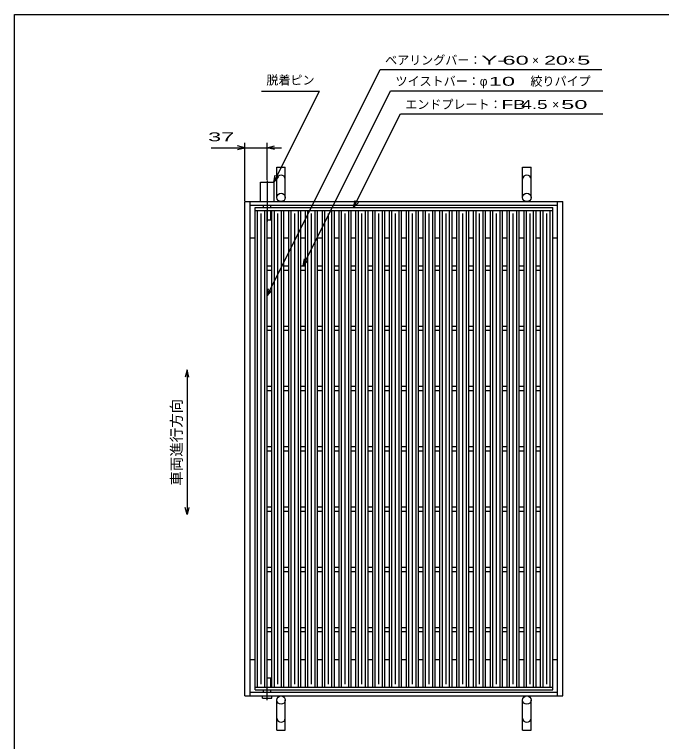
# Model space of a CAD drawing. Units: millimetres, scale not verified. Extents: x -1456 to 1379, y -1028 to 847.
# Drawn here: x -1389 to -315, y -359 to 847 of the extents above; entities that cross this region are included whole.
import ezdxf
from ezdxf.enums import TextEntityAlignment as Align

# ---------------------------------------------------------------- set-up
doc = ezdxf.new("R2010")
doc.units = ezdxf.units.MM
doc.header["$LTSCALE"] = 8
doc.linetypes.add('LONG_DASHED_DOTTED', pattern=[15.25, 12, -1.5, 0.25, -1.5])
for name, color, linetype, lineweight in [('0_2', 150, 'Continuous', 25), ('16', 3, 'Continuous', 25), ('19', 6, 'Continuous', 25), ('22', 2, 'Continuous', 25)]:
    doc.layers.add(name, color=color, linetype=linetype, lineweight=lineweight)
doc.styles.add('ベクトル', font='')
doc.styles.get('ベクトル').set_extended_font_data('ベクトル')

msp = doc.modelspace()

# ---------------------------------------------------------------- linework, layer by layer
at = {"layer": '0_2'}
for p, q in [((-1388.8, -912.8), (-1388.8, 847.2)), ((-1388.8, 847.2), (1379.2, 847.2))]:
    msp.add_line(p, q, dxfattribs=at)
at = {"layer": '0_2', "color": 4}
for p, q in [((-1102.4, 257.466), (-1105.6, 245.466)), ((-1099.2, 245.466), (-1102.4, 257.466)), ((-1102.4, 257.466), (-1102.4, 17.466)), ((-1102.4, 17.466), (-1105.6, 29.466)), ((-1099.2, 29.466), (-1102.4, 17.466))]:
    msp.add_line(p, q, dxfattribs=at)
at = {"layer": '16'}
for p, q in [((-989.4, 526.8), (-495.4, 526.8)), ((-989.4, 522.3), (-989.4, 526.8)), ((-989.4, 522.3), (-495.4, 522.3)), ((-989.4, -268.7), (-989.4, 522.3)), ((-989.4, 522.3), (-969.4, 522.3)), ((-985.4, -268.7), (-985.4, 522.3)), ((-973.4, -268.7), (-973.4, 522.3)), ((-969.4, -268.7), (-969.4, 522.3)), ((-961.5, -268.7), (-961.5, 522.3)), ((-961.5, 522.3), (-941.5, 522.3)), ((-957.5, -268.7), (-957.5, 522.3)), ((-945.5, -268.7), (-945.5, 522.3)), ((-941.5, -268.7), (-941.5, 522.3)), ((-933.6, -268.7), (-933.6, 522.3)), ((-933.6, 522.3), (-913.6, 522.3)), ((-929.6, -268.7), (-929.6, 522.3)), ((-917.6, -268.7), (-917.6, 522.3)), ((-913.6, -268.7), (-913.6, 522.3)), ((-905.7, -268.7), (-905.7, 522.3)), ((-905.7, 522.3), (-885.7, 522.3)), ((-901.7, -268.7), (-901.7, 522.3)), ((-889.7, -268.7), (-889.7, 522.3)), ((-885.7, -268.7), (-885.7, 522.3)), ((-877.8, -268.7), (-877.8, 522.3)), ((-877.8, 522.3), (-857.8, 522.3)), ((-873.8, -268.7), (-873.8, 522.3)), ((-861.8, -268.7), (-861.8, 522.3)), ((-857.8, -268.7), (-857.8, 522.3)), ((-849.9, -268.7), (-849.9, 522.3)), ((-849.9, 522.3), (-829.9, 522.3)), ((-845.9, -268.7), (-845.9, 522.3)), ((-833.9, -268.7), (-833.9, 522.3)), ((-829.9, -268.7), (-829.9, 522.3)), ((-822, -268.7), (-822, 522.3)), ((-822, 522.3), (-802, 522.3)), ((-818, -268.7), (-818, 522.3)), ((-806, -268.7), (-806, 522.3)), ((-802, -268.7), (-802, 522.3)), ((-794.1, -268.7), (-794.1, 522.3)), ((-794.1, 522.3), (-774.1, 522.3)), ((-790.1, -268.7), (-790.1, 522.3)), ((-778.1, -268.7), (-778.1, 522.3)), ((-774.1, -268.7), (-774.1, 522.3)), ((-766.2, -268.7), (-766.2, 522.3)), ((-766.2, 522.3), (-746.2, 522.3)), ((-762.2, -268.7), (-762.2, 522.3)), ((-750.2, -268.7), (-750.2, 522.3)), ((-746.2, -268.7), (-746.2, 522.3)), ((-738.3, -268.7), (-738.3, 522.3)), ((-738.3, 522.3), (-718.3, 522.3)), ((-734.3, -268.7), (-734.3, 522.3)), ((-722.3, -268.7), (-722.3, 522.3)), ((-718.3, -268.7), (-718.3, 522.3)), ((-710.4, -268.7), (-710.4, 522.3)), ((-710.4, 522.3), (-690.4, 522.3)), ((-706.4, -268.7), (-706.4, 522.3)), ((-694.4, -268.7), (-694.4, 522.3)), ((-690.4, -268.7), (-690.4, 522.3)), ((-682.5, -268.7), (-682.5, 522.3)), ((-682.5, 522.3), (-662.5, 522.3)), ((-678.5, -268.7), (-678.5, 522.3)), ((-666.5, -268.7), (-666.5, 522.3)), ((-662.5, -268.7), (-662.5, 522.3)), ((-654.6, -268.7), (-654.6, 522.3)), ((-654.6, 522.3), (-634.6, 522.3)), ((-650.6, -268.7), (-650.6, 522.3)), ((-638.6, -268.7), (-638.6, 522.3)), ((-634.6, -268.7), (-634.6, 522.3)), ((-626.7, -268.7), (-626.7, 522.3)), ((-626.7, 522.3), (-606.7, 522.3)), ((-622.7, -268.7), (-622.7, 522.3)), ((-610.7, -268.7), (-610.7, 522.3)), ((-606.7, -268.7), (-606.7, 522.3)), ((-598.8, -268.7), (-598.8, 522.3)), ((-598.8, 522.3), (-578.8, 522.3)), ((-594.8, -268.7), (-594.8, 522.3)), ((-582.8, -268.7), (-582.8, 522.3)), ((-578.8, -268.7), (-578.8, 522.3)), ((-570.9, -268.7), (-570.9, 522.3)), ((-570.9, 522.3), (-550.9, 522.3)), ((-566.9, -268.7), (-566.9, 522.3)), ((-554.9, -268.7), (-554.9, 522.3)), ((-550.9, -268.7), (-550.9, 522.3)), ((-543, -268.7), (-543, 522.3)), ((-543, 522.3), (-523, 522.3)), ((-539, -268.7), (-539, 522.3)), ((-527, -268.7), (-527, 522.3)), ((-523, -268.7), (-523, 522.3)), ((-515.4, -268.7), (-515.4, 522.3)), ((-515.4, 522.3), (-495.4, 522.3)), ((-511.4, -268.7), (-511.4, 522.3)), ((-499.4, -268.7), (-499.4, 522.3)), ((-495.4, 522.3), (-495.4, 526.8)), ((-495.4, -268.7), (-495.4, 522.3)), ((-979.4, -263.7), (-979.4, 517.3)), ((-951.5, -263.7), (-951.5, 517.3)), ((-923.6, -263.7), (-923.6, 517.3)), ((-895.7, -263.7), (-895.7, 517.3)), ((-867.8, -263.7), (-867.8, 517.3)), ((-839.9, -263.7), (-839.9, 517.3)), ((-812, -263.7), (-812, 517.3)), ((-784.1, -263.7), (-784.1, 517.3)), ((-756.2, -263.7), (-756.2, 517.3)), ((-728.3, -263.7), (-728.3, 517.3)), ((-700.4, -263.7), (-700.4, 517.3)), ((-672.5, -263.7), (-672.5, 517.3)), ((-644.6, -263.7), (-644.6, 517.3)), ((-616.7, -263.7), (-616.7, 517.3)), ((-588.8, -263.7), (-588.8, 517.3)), ((-560.9, -263.7), (-560.9, 517.3)), ((-533, -263.7), (-533, 517.3)), ((-505.4, -263.7), (-505.4, 517.3)), ((-969.4, 430.3), (-961.5, 430.3)), ((-969.4, 423.3), (-961.5, 423.3)), ((-941.5, 430.3), (-933.6, 430.3)), ((-941.5, 423.3), (-933.6, 423.3)), ((-913.6, 430.3), (-905.7, 430.3)), ((-913.6, 423.3), (-905.7, 423.3)), ((-885.7, 430.3), (-877.8, 430.3)), ((-885.7, 423.3), (-877.8, 423.3)), ((-857.8, 430.3), (-849.9, 430.3)), ((-857.8, 423.3), (-849.9, 423.3)), ((-829.9, 430.3), (-822, 430.3)), ((-829.9, 423.3), (-822, 423.3)), ((-802, 430.3), (-794.1, 430.3)), ((-802, 423.3), (-794.1, 423.3)), ((-774.1, 430.3), (-766.2, 430.3)), ((-774.1, 423.3), (-766.2, 423.3)), ((-746.2, 430.3), (-738.3, 430.3)), ((-746.2, 423.3), (-738.3, 423.3)), ((-718.3, 430.3), (-710.4, 430.3)), ((-718.3, 423.3), (-710.4, 423.3)), ((-690.4, 430.3), (-682.5, 430.3)), ((-690.4, 423.3), (-682.5, 423.3)), ((-662.5, 430.3), (-654.6, 430.3)), ((-662.5, 423.3), (-654.6, 423.3)), ((-634.6, 430.3), (-626.7, 430.3)), ((-634.6, 423.3), (-626.7, 423.3)), ((-606.7, 430.3), (-598.8, 430.3)), ((-606.7, 423.3), (-598.8, 423.3)), ((-578.8, 430.3), (-570.9, 430.3)), ((-578.8, 423.3), (-570.9, 423.3)), ((-550.9, 430.3), (-543, 430.3)), ((-550.9, 423.3), (-543, 423.3)), ((-523, 430.3), (-515.4, 430.3)), ((-523, 423.3), (-515.4, 423.3)), ((-969.4, 330.3), (-961.5, 330.3)), ((-941.5, 330.3), (-933.6, 330.3)), ((-913.6, 330.3), (-905.7, 330.3)), ((-885.7, 330.3), (-877.8, 330.3)), ((-857.8, 330.3), (-849.9, 330.3)), ((-829.9, 330.3), (-822, 330.3)), ((-802, 330.3), (-794.1, 330.3)), ((-774.1, 330.3), (-766.2, 330.3)), ((-746.2, 330.3), (-738.3, 330.3)), ((-718.3, 330.3), (-710.4, 330.3)), ((-690.4, 330.3), (-682.5, 330.3)), ((-662.5, 330.3), (-654.6, 330.3)), ((-634.6, 330.3), (-626.7, 330.3)), ((-606.7, 330.3), (-598.8, 330.3)), ((-578.8, 330.3), (-570.9, 330.3)), ((-550.9, 330.3), (-543, 330.3)), ((-523, 330.3), (-515.4, 330.3)), ((-969.4, 323.3), (-961.5, 323.3)), ((-941.5, 323.3), (-933.6, 323.3)), ((-913.6, 323.3), (-905.7, 323.3)), ((-885.7, 323.3), (-877.8, 323.3)), ((-857.8, 323.3), (-849.9, 323.3)), ((-829.9, 323.3), (-822, 323.3)), ((-802, 323.3), (-794.1, 323.3)), ((-774.1, 323.3), (-766.2, 323.3)), ((-746.2, 323.3), (-738.3, 323.3)), ((-718.3, 323.3), (-710.4, 323.3)), ((-690.4, 323.3), (-682.5, 323.3)), ((-662.5, 323.3), (-654.6, 323.3)), ((-634.6, 323.3), (-626.7, 323.3)), ((-606.7, 323.3), (-598.8, 323.3)), ((-578.8, 323.3), (-570.9, 323.3)), ((-550.9, 323.3), (-543, 323.3)), ((-523, 323.3), (-515.4, 323.3)), ((-969.4, 230.3), (-961.5, 230.3)), ((-941.5, 230.3), (-933.6, 230.3)), ((-913.6, 230.3), (-905.7, 230.3)), ((-885.7, 230.3), (-877.8, 230.3)), ((-857.8, 230.3), (-849.9, 230.3)), ((-829.9, 230.3), (-822, 230.3)), ((-802, 230.3), (-794.1, 230.3)), ((-774.1, 230.3), (-766.2, 230.3)), ((-746.2, 230.3), (-738.3, 230.3)), ((-718.3, 230.3), (-710.4, 230.3)), ((-690.4, 230.3), (-682.5, 230.3)), ((-662.5, 230.3), (-654.6, 230.3)), ((-634.6, 230.3), (-626.7, 230.3)), ((-606.7, 230.3), (-598.8, 230.3)), ((-578.8, 230.3), (-570.9, 230.3)), ((-550.9, 230.3), (-543, 230.3)), ((-523, 230.3), (-515.4, 230.3)), ((-969.4, 223.3), (-961.5, 223.3)), ((-941.5, 223.3), (-933.6, 223.3)), ((-913.6, 223.3), (-905.7, 223.3)), ((-885.7, 223.3), (-877.8, 223.3)), ((-857.8, 223.3), (-849.9, 223.3)), ((-829.9, 223.3), (-822, 223.3)), ((-802, 223.3), (-794.1, 223.3)), ((-774.1, 223.3), (-766.2, 223.3)), ((-746.2, 223.3), (-738.3, 223.3)), ((-718.3, 223.3), (-710.4, 223.3)), ((-690.4, 223.3), (-682.5, 223.3)), ((-662.5, 223.3), (-654.6, 223.3)), ((-634.6, 223.3), (-626.7, 223.3)), ((-606.7, 223.3), (-598.8, 223.3)), ((-578.8, 223.3), (-570.9, 223.3)), ((-550.9, 223.3), (-543, 223.3)), ((-523, 223.3), (-515.4, 223.3)), ((-969.4, 130.3), (-961.5, 130.3)), ((-969.4, 123.3), (-961.5, 123.3)), ((-941.5, 130.3), (-933.6, 130.3)), ((-941.5, 123.3), (-933.6, 123.3)), ((-913.6, 130.3), (-905.7, 130.3)), ((-913.6, 123.3), (-905.7, 123.3)), ((-885.7, 130.3), (-877.8, 130.3)), ((-885.7, 123.3), (-877.8, 123.3)), ((-857.8, 130.3), (-849.9, 130.3)), ((-857.8, 123.3), (-849.9, 123.3)), ((-829.9, 130.3), (-822, 130.3)), ((-829.9, 123.3), (-822, 123.3)), ((-802, 130.3), (-794.1, 130.3)), ((-802, 123.3), (-794.1, 123.3)), ((-774.1, 130.3), (-766.2, 130.3)), ((-774.1, 123.3), (-766.2, 123.3)), ((-746.2, 130.3), (-738.3, 130.3)), ((-746.2, 123.3), (-738.3, 123.3)), ((-718.3, 130.3), (-710.4, 130.3)), ((-718.3, 123.3), (-710.4, 123.3)), ((-690.4, 130.3), (-682.5, 130.3)), ((-690.4, 123.3), (-682.5, 123.3)), ((-662.5, 130.3), (-654.6, 130.3)), ((-662.5, 123.3), (-654.6, 123.3)), ((-634.6, 130.3), (-626.7, 130.3)), ((-634.6, 123.3), (-626.7, 123.3)), ((-606.7, 130.3), (-598.8, 130.3)), ((-606.7, 123.3), (-598.8, 123.3)), ((-578.8, 130.3), (-570.9, 130.3)), ((-578.8, 123.3), (-570.9, 123.3)), ((-550.9, 130.3), (-543, 130.3)), ((-550.9, 123.3), (-543, 123.3)), ((-523, 130.3), (-515.4, 130.3)), ((-523, 123.3), (-515.4, 123.3)), ((-969.4, 30.3), (-961.5, 30.3)), ((-941.5, 30.3), (-933.6, 30.3)), ((-913.6, 30.3), (-905.7, 30.3)), ((-885.7, 30.3), (-877.8, 30.3)), ((-857.8, 30.3), (-849.9, 30.3)), ((-829.9, 30.3), (-822, 30.3)), ((-802, 30.3), (-794.1, 30.3)), ((-774.1, 30.3), (-766.2, 30.3)), ((-746.2, 30.3), (-738.3, 30.3)), ((-718.3, 30.3), (-710.4, 30.3)), ((-690.4, 30.3), (-682.5, 30.3)), ((-662.5, 30.3), (-654.6, 30.3)), ((-634.6, 30.3), (-626.7, 30.3)), ((-606.7, 30.3), (-598.8, 30.3)), ((-578.8, 30.3), (-570.9, 30.3)), ((-550.9, 30.3), (-543, 30.3)), ((-523, 30.3), (-515.4, 30.3)), ((-969.4, 23.3), (-961.5, 23.3)), ((-941.5, 23.3), (-933.6, 23.3)), ((-913.6, 23.3), (-905.7, 23.3)), ((-885.7, 23.3), (-877.8, 23.3)), ((-857.8, 23.3), (-849.9, 23.3)), ((-829.9, 23.3), (-822, 23.3)), ((-802, 23.3), (-794.1, 23.3)), ((-774.1, 23.3), (-766.2, 23.3)), ((-746.2, 23.3), (-738.3, 23.3)), ((-718.3, 23.3), (-710.4, 23.3)), ((-690.4, 23.3), (-682.5, 23.3)), ((-662.5, 23.3), (-654.6, 23.3)), ((-634.6, 23.3), (-626.7, 23.3)), ((-606.7, 23.3), (-598.8, 23.3)), ((-578.8, 23.3), (-570.9, 23.3)), ((-550.9, 23.3), (-543, 23.3)), ((-523, 23.3), (-515.4, 23.3)), ((-969.4, -69.7), (-961.5, -69.7)), ((-941.5, -69.7), (-933.6, -69.7)), ((-913.6, -69.7), (-905.7, -69.7)), ((-885.7, -69.7), (-877.8, -69.7)), ((-857.8, -69.7), (-849.9, -69.7)), ((-829.9, -69.7), (-822, -69.7)), ((-802, -69.7), (-794.1, -69.7)), ((-774.1, -69.7), (-766.2, -69.7)), ((-746.2, -69.7), (-738.3, -69.7)), ((-718.3, -69.7), (-710.4, -69.7)), ((-690.4, -69.7), (-682.5, -69.7)), ((-662.5, -69.7), (-654.6, -69.7)), ((-634.6, -69.7), (-626.7, -69.7)), ((-606.7, -69.7), (-598.8, -69.7)), ((-578.8, -69.7), (-570.9, -69.7)), ((-550.9, -69.7), (-543, -69.7)), ((-523, -69.7), (-515.4, -69.7)), ((-969.4, -76.7), (-961.5, -76.7)), ((-941.5, -76.7), (-933.6, -76.7)), ((-913.6, -76.7), (-905.7, -76.7)), ((-885.7, -76.7), (-877.8, -76.7)), ((-857.8, -76.7), (-849.9, -76.7)), ((-829.9, -76.7), (-822, -76.7)), ((-802, -76.7), (-794.1, -76.7)), ((-774.1, -76.7), (-766.2, -76.7)), ((-746.2, -76.7), (-738.3, -76.7)), ((-718.3, -76.7), (-710.4, -76.7)), ((-690.4, -76.7), (-682.5, -76.7)), ((-662.5, -76.7), (-654.6, -76.7)), ((-634.6, -76.7), (-626.7, -76.7)), ((-606.7, -76.7), (-598.8, -76.7)), ((-578.8, -76.7), (-570.9, -76.7)), ((-550.9, -76.7), (-543, -76.7)), ((-523, -76.7), (-515.4, -76.7)), ((-969.4, -169.7), (-961.5, -169.7)), ((-969.4, -176.7), (-961.5, -176.7)), ((-941.5, -169.7), (-933.6, -169.7)), ((-941.5, -176.7), (-933.6, -176.7)), ((-913.6, -169.7), (-905.7, -169.7)), ((-913.6, -176.7), (-905.7, -176.7)), ((-885.7, -169.7), (-877.8, -169.7)), ((-885.7, -176.7), (-877.8, -176.7)), ((-857.8, -169.7), (-849.9, -169.7)), ((-857.8, -176.7), (-849.9, -176.7)), ((-829.9, -169.7), (-822, -169.7)), ((-829.9, -176.7), (-822, -176.7)), ((-802, -169.7), (-794.1, -169.7)), ((-802, -176.7), (-794.1, -176.7)), ((-774.1, -169.7), (-766.2, -169.7)), ((-774.1, -176.7), (-766.2, -176.7)), ((-746.2, -169.7), (-738.3, -169.7)), ((-746.2, -176.7), (-738.3, -176.7)), ((-718.3, -169.7), (-710.4, -169.7)), ((-718.3, -176.7), (-710.4, -176.7)), ((-690.4, -169.7), (-682.5, -169.7)), ((-690.4, -176.7), (-682.5, -176.7)), ((-662.5, -169.7), (-654.6, -169.7)), ((-662.5, -176.7), (-654.6, -176.7)), ((-634.6, -169.7), (-626.7, -169.7)), ((-634.6, -176.7), (-626.7, -176.7)), ((-606.7, -169.7), (-598.8, -169.7)), ((-606.7, -176.7), (-598.8, -176.7)), ((-578.8, -169.7), (-570.9, -169.7)), ((-578.8, -176.7), (-570.9, -176.7)), ((-550.9, -169.7), (-543, -169.7)), ((-550.9, -176.7), (-543, -176.7)), ((-523, -169.7), (-515.4, -169.7)), ((-523, -176.7), (-515.4, -176.7)), ((-989.4, -268.7), (-495.4, -268.7)), ((-989.4, -273.2), (-989.4, -268.7)), ((-989.4, -268.7), (-969.4, -268.7)), ((-989.4, -273.2), (-495.4, -273.2)), ((-961.5, -268.7), (-941.5, -268.7)), ((-933.6, -268.7), (-913.6, -268.7)), ((-905.7, -268.7), (-885.7, -268.7)), ((-877.8, -268.7), (-857.8, -268.7)), ((-849.9, -268.7), (-829.9, -268.7)), ((-822, -268.7), (-802, -268.7)), ((-794.1, -268.7), (-774.1, -268.7)), ((-766.2, -268.7), (-746.2, -268.7)), ((-738.3, -268.7), (-718.3, -268.7)), ((-710.4, -268.7), (-690.4, -268.7)), ((-682.5, -268.7), (-662.5, -268.7)), ((-654.6, -268.7), (-634.6, -268.7)), ((-626.7, -268.7), (-606.7, -268.7)), ((-598.8, -268.7), (-578.8, -268.7)), ((-570.9, -268.7), (-550.9, -268.7)), ((-543, -268.7), (-523, -268.7)), ((-515.4, -268.7), (-495.4, -268.7)), ((-495.4, -273.2), (-495.4, -268.7))]:
    msp.add_line(p, q, dxfattribs=at)
at = {"layer": '19'}
for p, q in [((-953.4, 543.8), (-953.4, 593.8)), ((-953.4, 593.8), (-939.4, 593.8)), ((-939.4, 543.8), (-939.4, 593.8)), ((-545.4, 543.8), (-545.4, 593.8)), ((-545.4, 593.8), (-531.4, 593.8)), ((-531.4, 543.8), (-531.4, 593.8)), ((-980.4, 536.8), (-980.4, 568.8)), ((-980.4, 568.8), (-958.4, 568.8)), ((-958.4, 568.8), (-958.4, 536.8)), ((-1006.4, 536.8), (-478.4, 536.8)), ((-1006.4, -283.2), (-1006.4, 536.8)), ((-997.4, -283.2), (-997.4, 536.8)), ((-997.4, 530.8), (-487.4, 530.8)), ((-975.4, 526.8), (-975.4, 530.8)), ((-963.4, 526.8), (-963.4, 530.8)), ((-487.4, -283.2), (-487.4, 536.8)), ((-478.4, -283.2), (-478.4, 536.8)), ((-963.4, 506.8), (-963.4, 522.3)), ((-969.4, 506.8), (-963.4, 506.8)), ((-997.4, 476.8), (-989.4, 476.8)), ((-969.4, 476.8), (-961.5, 476.8)), ((-941.5, 476.8), (-933.6, 476.8)), ((-913.6, 476.8), (-905.7, 476.8)), ((-885.7, 476.8), (-877.8, 476.8)), ((-857.8, 476.8), (-849.9, 476.8)), ((-829.9, 476.8), (-822, 476.8)), ((-802, 476.8), (-794.1, 476.8)), ((-774.1, 476.8), (-766.2, 476.8)), ((-746.2, 476.8), (-738.3, 476.8)), ((-718.3, 476.8), (-710.4, 476.8)), ((-690.4, 476.8), (-682.5, 476.8)), ((-662.5, 476.8), (-654.6, 476.8)), ((-634.6, 476.8), (-626.7, 476.8)), ((-606.7, 476.8), (-599.1, 476.8)), ((-578.8, 476.8), (-571.2, 476.8)), ((-550.9, 476.8), (-543.3, 476.8)), ((-523, 476.8), (-515.4, 476.8)), ((-495.4, 476.8), (-487.4, 476.8)), ((-997.4, -223.2), (-989.4, -223.2)), ((-969.4, -223.2), (-961.5, -223.2)), ((-941.5, -223.2), (-933.6, -223.2)), ((-913.6, -223.2), (-905.7, -223.2)), ((-885.7, -223.2), (-877.8, -223.2)), ((-857.8, -223.2), (-849.9, -223.2)), ((-829.9, -223.2), (-822, -223.2)), ((-802, -223.2), (-794.1, -223.2)), ((-774.1, -223.2), (-766.2, -223.2)), ((-746.2, -223.2), (-738.3, -223.2)), ((-718.3, -223.2), (-710.4, -223.2)), ((-690.4, -223.2), (-682.5, -223.2)), ((-662.5, -223.2), (-654.6, -223.2)), ((-634.6, -223.2), (-626.7, -223.2)), ((-606.7, -223.2), (-599.1, -223.2)), ((-578.8, -223.2), (-571.2, -223.2)), ((-550.9, -223.2), (-543.3, -223.2)), ((-523, -223.2), (-515.4, -223.2)), ((-495.4, -223.2), (-487.4, -223.2)), ((-969.4, -253.2), (-963.4, -253.2)), ((-963.4, -268.7), (-963.4, -253.2)), ((-997.4, -277.2), (-487.4, -277.2)), ((-975.4, -277.2), (-975.4, -273.2)), ((-963.4, -277.2), (-963.4, -273.2)), ((-1006.4, -283.2), (-478.4, -283.2)), ((-977.4, -287.2), (-977.4, -283.2)), ((-977.4, -287.2), (-961.4, -287.2)), ((-961.4, -287.2), (-961.4, -283.2)), ((-953.4, -340.2), (-953.4, -290.2)), ((-939.4, -340.2), (-939.4, -290.2)), ((-545.4, -340.2), (-545.4, -290.2)), ((-531.4, -340.2), (-531.4, -290.2)), ((-953.4, -340.2), (-939.4, -340.2)), ((-545.4, -340.2), (-531.4, -340.2))]:
    msp.add_line(p, q, dxfattribs=at)
at = {"layer": '19', "linetype": 'LONG_DASHED_DOTTED'}
for p, q in [((-969.4, 571.8), (-969.4, 503.8)), ((-969.4, -290.2), (-969.4, -250.2))]:
    msp.add_line(p, q, dxfattribs=at)
at = {"layer": '19'}
for centre in [(-946.4, 543.8), (-538.4, 543.8), (-946.4, -290.2), (-538.4, -290.2)]:
    msp.add_circle(centre, 7, dxfattribs=at)
for centre, start, end in [((-946.4, 573.8), 0, 180), ((-538.4, 573.8), 0, 180), ((-946.4, -320.2), 180, 0), ((-538.4, -320.2), 180, 0)]:
    msp.add_arc(centre, 7, start, end, dxfattribs=at)
at = {"layer": '22', "color": 4}
for p, q in [((-969.4, 380.3), (-781.65, 755.8)), ((-781.65, 755.8), (-413.65, 755.8)), ((-978.65, 720.3), (-882.65, 720.3)), ((-958.4, 568.8), (-882.65, 720.3)), ((-909.65, 430.3), (-764.4, 720.8)), ((-764.4, 720.8), (-412.4, 720.8)), ((-825.95, 526.8), (-748.2, 682.3)), ((-748.2, 682.3), (-412.2, 682.3)), ((-1006.4, 626.3), (-1018.4, 629.5)), ((-1006.4, 538.3), (-1006.4, 634.3)), ((-969.4, 572.8), (-969.4, 634.3)), ((-969.4, 626.3), (-957.4, 629.5)), ((-1062.4, 626.3), (-1006.4, 626.3)), ((-1018.4, 623.1), (-1006.4, 626.3)), ((-1006.4, 626.3), (-969.4, 626.3)), ((-957.4, 623.1), (-969.4, 626.3)), ((-969.4, 626.3), (-945.4, 626.3)), ((-958.4, 568.8), (-956, 580.48)), ((-958.4, 568.8), (-950.4, 577.6)), ((-825.95, 526.8), (-823.55, 538.48)), ((-825.95, 526.8), (-817.95, 535.6)), ((-909.65, 430.3), (-907.25, 441.98)), ((-909.65, 430.3), (-901.65, 439.1)), ((-969.4, 380.3), (-967, 391.98)), ((-969.4, 380.3), (-961.4, 389.1))]:
    msp.add_line(p, q, dxfattribs=at)

# ---------------------------------------------------------------- texts
at = {"layer": '0_2', "color": 2, "style": 'ベクトル'}
msp.add_text('車両進行方向', height=17.6, rotation=90, dxfattribs=at).set_placement((-1120, 65.466), align=Align.MIDDLE_LEFT)
at = {"layer": '22', "style": 'ベクトル'}
for s, p in [('ベアリングバー：', (-773.65, 771.4)), ('×', (-529.65, 771.4)), ('×', (-469.65, 771.4)), ('脱着ピン', (-970.65, 738.3)), ('ツイストバー：', (-756.4, 736.4)), ('φ', (-616.4, 736.4)), ('絞りパイプ', (-532.4, 736.4)), ('エンドプレート：', (-740.2, 697.9)), ('×', (-496.2, 697.9))]:
    msp.add_text(s, height=14.66, dxfattribs=at).set_placement(p, align=Align.MIDDLE_LEFT)
for s, width, p in [('Y-', 2, (-613.65, 771.4)), (' 60 ', 2, (-589.65, 771.4)), ('20', 1.8, (-509.65, 771.4)), (' 5 ', 2, (-465.65, 771.4)), (' 10 ', 2, (-612.4, 736.4)), ('FB', 1.6, (-580.2, 697.9)), (' 4.5 ', 1.6, (-556.2, 697.9)), (' 50 ', 2, (-492.2, 697.9)), (' 37 ', 2, (-1078.4, 644.3))]:
    msp.add_text(s, height=14.66, dxfattribs=dict(at, width=width)).set_placement(p, align=Align.MIDDLE_LEFT)

doc.saveas('drawing.dxf')
